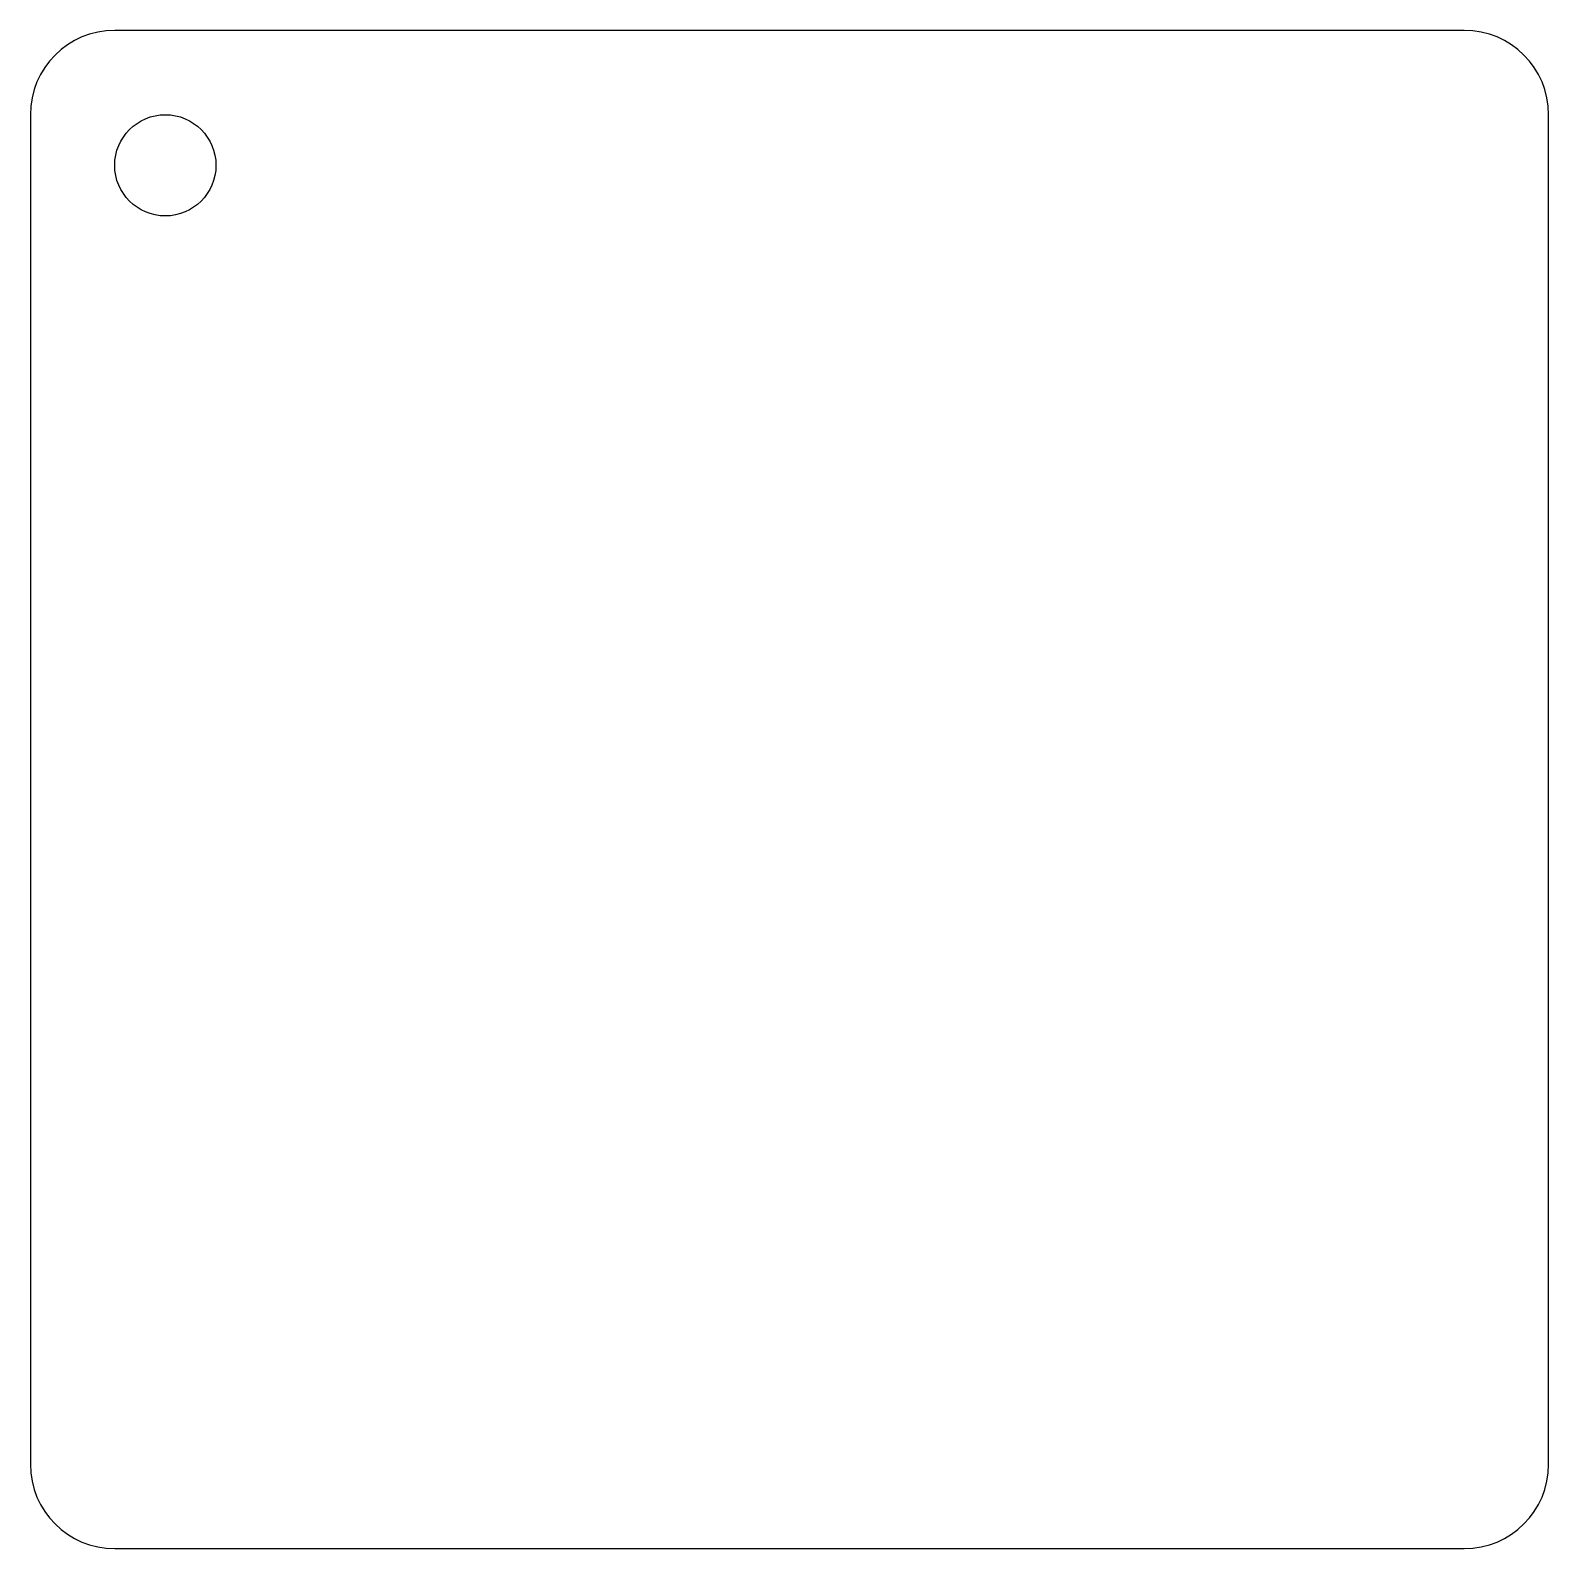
# Model space of a CAD drawing. Header units: millimetres. Extents: x -45 to 45, y -45 to 45.
import ezdxf

# ---------------------------------------------------------------- set-up
doc = ezdxf.new("R2010")
doc.units = ezdxf.units.MM

msp = doc.modelspace()

# ---------------------------------------------------------------- linework, layer by layer
at = {"color": 7, "linetype": 'Continuous', "lineweight": 25}
for p, q in [((40, 45), (-40, 45)), ((-45, 40), (-45, -40)), ((45, -40), (45, 40)), ((-40, -45), (40, -45))]:
    msp.add_line(p, q, dxfattribs=at)
msp.add_circle((-37, 37), 3, dxfattribs=at)
for centre, start, end in [((-40, 40), 90, 180), ((40, 40), 0, 90), ((-40, -40), 180, 270), ((40, -40), 270, 0)]:
    msp.add_arc(centre, 5, start, end, dxfattribs=at)

doc.saveas('drawing.dxf')
